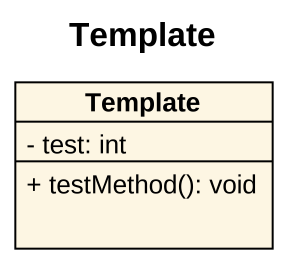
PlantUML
@startuml
title Template
hide circle
hide empty members
skinparam classAttributeIconSize 0
class Template {
  - test: int
  + testMethod(): void
}
@enduml
